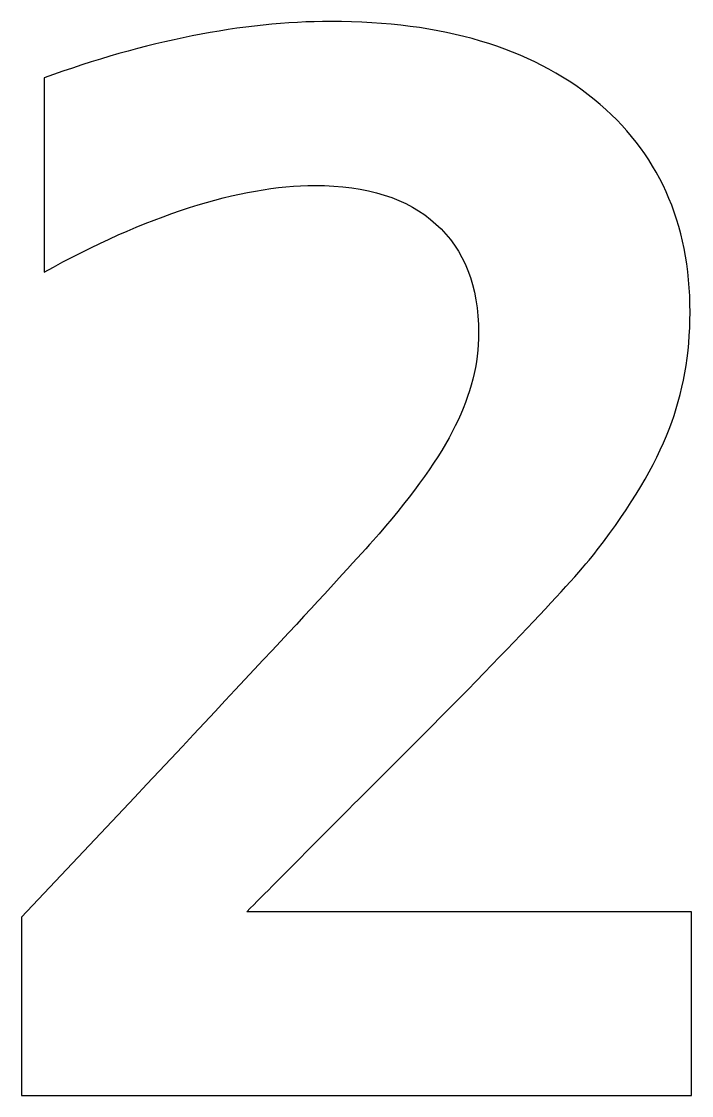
# Model space of a CAD drawing. Header units: centimetres. Extents: x -11.39 to -9.6, y -15.29 to -14.25.
# Drawn here: x -10.1623 to -10.116, y -15.2836 to -15.2094 of the extents above; entities that cross this region are included whole.
import ezdxf

# ---------------------------------------------------------------- set-up
doc = ezdxf.new("R2010")
doc.units = ezdxf.units.CM
doc.header["$MEASUREMENT"] = 0
doc.layers.add('Layer 1', color=7, linetype='Continuous')

msp = doc.modelspace()

# ---------------------------------------------------------------- linework, layer by layer
at = {"layer": 'Layer 1', "color": 250}
msp.add_open_spline([(-10.14676, -15.27092), (-10.14676, -15.27092), (-10.11604, -15.27092), (-10.11604, -15.27092), (-10.11604, -15.27092), (-10.11604, -15.27092), (-10.11604, -15.28362), (-10.11604, -15.28362), (-10.11604, -15.28362), (-10.11604, -15.28362), (-10.16233, -15.28362), (-10.16233, -15.28362), (-10.16233, -15.28362), (-10.16233, -15.28362), (-10.16233, -15.2713), (-10.16233, -15.2713), (-10.16233, -15.2713), (-10.16233, -15.2713), (-10.15452, -15.26302), (-10.15452, -15.26302), (-10.15452, -15.26302), (-10.14525, -15.25315), (-10.13961, -15.24708), (-10.13763, -15.2448), (-10.13763, -15.2448), (-10.1352, -15.242), (-10.13343, -15.23952), (-10.13236, -15.23735), (-10.13236, -15.23735), (-10.13128, -15.23518), (-10.13075, -15.23305), (-10.13075, -15.23093), (-10.13075, -15.23093), (-10.13075, -15.22768), (-10.13173, -15.22516), (-10.1337, -15.2234), (-10.1337, -15.2234), (-10.13566, -15.22161), (-10.13846, -15.22073), (-10.14206, -15.22073), (-10.14206, -15.22073), (-10.14465, -15.22073), (-10.14753, -15.22125), (-10.15073, -15.22226), (-10.15073, -15.22226), (-10.15395, -15.2233), (-10.15728, -15.22478), (-10.16077, -15.22673), (-10.16077, -15.22673), (-10.16077, -15.22673), (-10.16077, -15.2133), (-10.16077, -15.2133), (-10.16077, -15.2133), (-10.15728, -15.21203), (-10.15388, -15.21106), (-10.15053, -15.2104), (-10.15053, -15.2104), (-10.1472, -15.20973), (-10.144, -15.2094), (-10.14095, -15.2094), (-10.14095, -15.2094), (-10.13323, -15.2094), (-10.12716, -15.2112), (-10.12276, -15.2148), (-10.12276, -15.2148), (-10.11835, -15.21838), (-10.11614, -15.2233), (-10.11614, -15.22951), (-10.11614, -15.22951), (-10.11614, -15.23238), (-10.11663, -15.23507), (-10.11758, -15.23757), (-10.11758, -15.23757), (-10.11855, -15.24008), (-10.1202, -15.24287), (-10.12255, -15.24592), (-10.12255, -15.24592), (-10.12426, -15.24813), (-10.129, -15.25312), (-10.13675, -15.26087), (-10.13675, -15.26087), (-10.14095, -15.26505), (-10.14428, -15.26842), (-10.14676, -15.27092)], degree=3, knots=[0, 0, 0, 0, 0.047619, 0.047619, 0.047619, 0.047619, 0.095238, 0.095238, 0.095238, 0.095238, 0.142857, 0.142857, 0.142857, 0.142857, 0.190476, 0.190476, 0.190476, 0.190476, 0.238095, 0.238095, 0.238095, 0.238095, 0.285714, 0.285714, 0.285714, 0.285714, 0.333333, 0.333333, 0.333333, 0.333333, 0.380952, 0.380952, 0.380952, 0.380952, 0.428571, 0.428571, 0.428571, 0.428571, 0.47619, 0.47619, 0.47619, 0.47619, 0.52381, 0.52381, 0.52381, 0.52381, 0.571429, 0.571429, 0.571429, 0.571429, 0.619048, 0.619048, 0.619048, 0.619048, 0.666667, 0.666667, 0.666667, 0.666667, 0.714286, 0.714286, 0.714286, 0.714286, 0.761905, 0.761905, 0.761905, 0.761905, 0.809524, 0.809524, 0.809524, 0.809524, 0.857143, 0.857143, 0.857143, 0.857143, 0.904762, 0.904762, 0.904762, 0.904762, 0.952381, 0.952381, 0.952381, 0.952381, 1, 1, 1, 1], dxfattribs=at)

doc.saveas('drawing.dxf')
